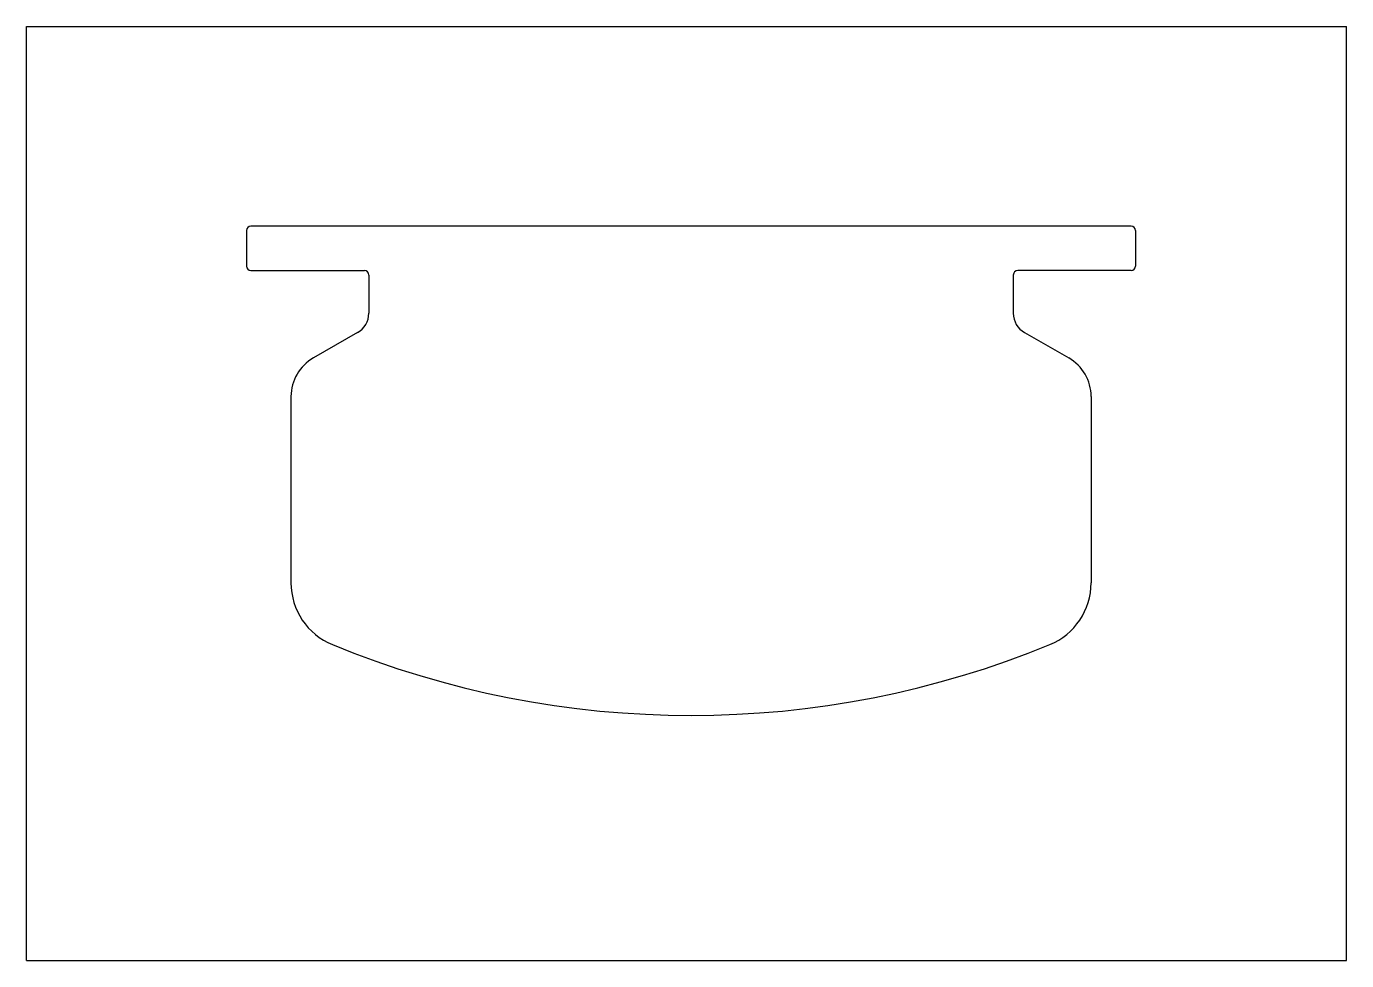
# Model space of a CAD drawing. Extents: x 0 to 594, y 0 to 420.
import ezdxf

# ---------------------------------------------------------------- set-up
doc = ezdxf.new("R2010")
doc.units = 0
doc.header["$LTSCALE"] = 32.67
doc.layers.get('0').update_dxf_attribs({"linetype": 'CONTINUOUS'})

msp = doc.modelspace()

# ---------------------------------------------------------------- linework, layer by layer
at = {"color": 7, "linetype": 'CONTINUOUS'}
for p, q in [((0, 0), (0, 420)), ((0, 420), (594, 420)), ((594, 0), (594, 420)), ((99.05, 328.22), (99.05, 312.22)), ((497.05, 330.22), (101.05, 330.22)), ((499.05, 328.22), (499.05, 312.22)), ((101.05, 310.22), (152.05, 310.22)), ((497.05, 310.22), (446.05, 310.22)), ((154.05, 308.22), (154.05, 291.02)), ((444.05, 308.22), (444.05, 291.02)), ((149.01, 282.34), (129.12, 270.98)), ((449.09, 282.34), (468.97, 270.98)), ((119.05, 253.61), (119.05, 169.81)), ((479.05, 253.61), (479.05, 169.81)), ((0, 0), (594, 0))]:
    msp.add_line(p, q, dxfattribs=at)
for centre, radius, start, end in [((101.05, 328.22), 2, 90, 180), ((497.05, 328.22), 2, 0, 90), ((101.05, 312.22), 2, 180, 270), ((152.05, 308.22), 2, 0, 90), ((446.05, 308.22), 2, 90, 180), ((497.05, 312.22), 2, 270, 360), ((144.05, 291.02), 10, 299.74488, 360), ((454.05, 291.02), 10, 180, 240.25512), ((139.05, 253.61), 20, 119.74488, 180), ((459.05, 253.61), 20, 0, 60.25512), ((149.05, 169.81), 30, 180, 247.682), ((449.05, 169.81), 30, 292.318, 360), ((299.05, 535.22), 425, 247.682, 292.318)]:
    msp.add_arc(centre, radius, start, end, dxfattribs=at)

doc.saveas('drawing.dxf')
